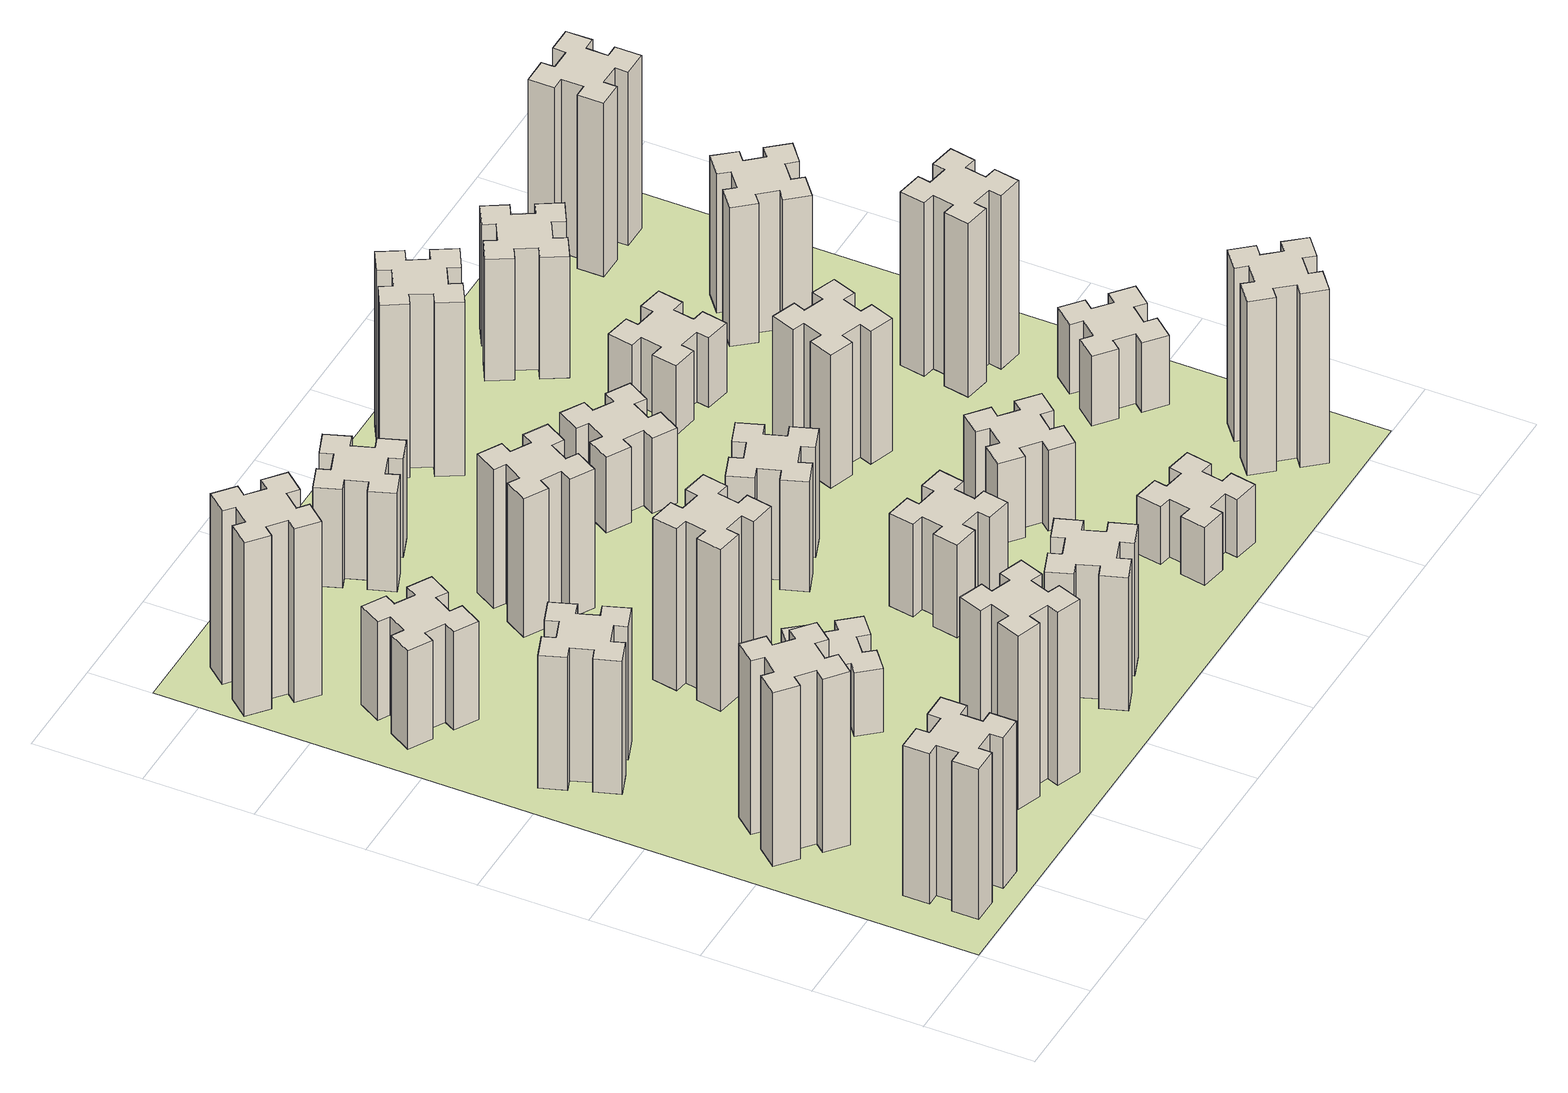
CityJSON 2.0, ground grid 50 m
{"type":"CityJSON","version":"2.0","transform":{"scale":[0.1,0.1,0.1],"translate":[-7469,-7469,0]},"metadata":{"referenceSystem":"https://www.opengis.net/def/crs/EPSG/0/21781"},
"CityObjects":{
"building1":{"type":"Building","attributes":{"class":"1000","function":"1000","usage":"1000","yearOfConstruction":2016,"roofType":"1000","measuredHeight":78,"storeysAboveGround":30,"storeysBelowGround":0},"geometry":[{"type":"Solid","lod":"1","boundaries":[[[[0,1,2,3,4,5,6,7,8,9,10,11,12,13,14,15,16,17,18,19]],[[17,16,20,21]],[[16,15,22,20]],[[15,14,23,22]],[[14,13,24,23]],[[13,12,25,24]],[[12,11,26,25]],[[11,10,27,26]],[[10,9,28,27]],[[9,8,29,28]],[[8,7,30,29]],[[7,6,31,30]],[[6,5,32,31]],[[5,4,33,32]],[[4,3,34,33]],[[3,2,35,34]],[[2,1,36,35]],[[1,0,37,36]],[[0,19,38,37]],[[19,18,39,38]],[[18,17,21,39]],[[24,25,26,27,28,29,30,31,32,33,34,35,36,37,38,39,21,20,22,23]]]]}]},
"building2":{"type":"Building","attributes":{"class":"1000","function":"1000","usage":"1000","yearOfConstruction":2016,"roofType":"1000","measuredHeight":90,"storeysAboveGround":30,"storeysBelowGround":0},"geometry":[{"type":"Solid","lod":"1","boundaries":[[[[40,41,42,43,44,45,46,47,48,49,50,51,52,53,54,55,56,57,58,59]],[[57,56,60,61]],[[56,55,62,60]],[[55,54,63,62]],[[54,53,64,63]],[[53,52,65,64]],[[52,51,66,65]],[[51,50,67,66]],[[50,49,68,67]],[[49,48,69,68]],[[48,47,70,69]],[[47,46,71,70]],[[46,45,72,71]],[[45,44,73,72]],[[44,43,74,73]],[[43,42,75,74]],[[42,41,76,75]],[[41,40,77,76]],[[40,59,78,77]],[[59,58,79,78]],[[58,57,61,79]],[[64,65,66,67,68,69,70,71,72,73,74,75,76,77,78,79,61,60,62,63]]]]}]},
"building3":{"type":"Building","attributes":{"class":"1000","function":"1000","usage":"1000","yearOfConstruction":2016,"roofType":"1000","measuredHeight":69,"storeysAboveGround":30,"storeysBelowGround":0},"geometry":[{"type":"Solid","lod":"1","boundaries":[[[[80,81,82,83,84,85,86,87,88,89,90,91,92,93,94,95,96,97,98,99]],[[97,96,100,101]],[[96,95,102,100]],[[95,94,103,102]],[[94,93,104,103]],[[93,92,105,104]],[[92,91,106,105]],[[91,90,107,106]],[[90,89,108,107]],[[89,88,109,108]],[[88,87,110,109]],[[87,86,111,110]],[[86,85,112,111]],[[85,84,113,112]],[[84,83,114,113]],[[83,82,115,114]],[[82,81,116,115]],[[81,80,117,116]],[[80,99,118,117]],[[99,98,119,118]],[[98,97,101,119]],[[104,105,106,107,108,109,110,111,112,113,114,115,116,117,118,119,101,100,102,103]]]]}]},
"building4":{"type":"Building","attributes":{"class":"1000","function":"1000","usage":"1000","yearOfConstruction":2016,"roofType":"1000","measuredHeight":51,"storeysAboveGround":30,"storeysBelowGround":0},"geometry":[{"type":"Solid","lod":"1","boundaries":[[[[120,121,122,123,124,125,126,127,128,129,130,131,132,133,134,135,136,137,138,139]],[[137,136,140,141]],[[136,135,142,140]],[[135,134,143,142]],[[134,133,144,143]],[[133,132,145,144]],[[132,131,146,145]],[[131,130,147,146]],[[130,129,148,147]],[[129,128,149,148]],[[128,127,150,149]],[[127,126,151,150]],[[126,125,152,151]],[[125,124,153,152]],[[124,123,154,153]],[[123,122,155,154]],[[122,121,156,155]],[[121,120,157,156]],[[120,139,158,157]],[[139,138,159,158]],[[138,137,141,159]],[[144,145,146,147,148,149,150,151,152,153,154,155,156,157,158,159,141,140,142,143]]]]}]},
"building5":{"type":"Building","attributes":{"class":"1000","function":"1000","usage":"1000","yearOfConstruction":2016,"roofType":"1000","measuredHeight":90,"storeysAboveGround":30,"storeysBelowGround":0},"geometry":[{"type":"Solid","lod":"1","boundaries":[[[[160,161,162,163,164,165,166,167,168,169,170,171,172,173,174,175,176,177,178,179]],[[177,176,180,181]],[[176,175,182,180]],[[175,174,183,182]],[[174,173,184,183]],[[173,172,185,184]],[[172,171,186,185]],[[171,170,187,186]],[[170,169,188,187]],[[169,168,189,188]],[[168,167,190,189]],[[167,166,191,190]],[[166,165,192,191]],[[165,164,193,192]],[[164,163,194,193]],[[163,162,195,194]],[[162,161,196,195]],[[161,160,197,196]],[[160,179,198,197]],[[179,178,199,198]],[[178,177,181,199]],[[184,185,186,187,188,189,190,191,192,193,194,195,196,197,198,199,181,180,182,183]]]]}]},
"building6":{"type":"Building","attributes":{"class":"1000","function":"1000","usage":"1000","yearOfConstruction":2016,"roofType":"1000","measuredHeight":90,"storeysAboveGround":30,"storeysBelowGround":0},"geometry":[{"type":"Solid","lod":"1","boundaries":[[[[200,201,202,203,204,205,206,207,208,209,210,211,212,213,214,215,216,217,218,219]],[[217,216,220,221]],[[216,215,222,220]],[[215,214,223,222]],[[214,213,224,223]],[[213,212,225,224]],[[212,211,226,225]],[[211,210,227,226]],[[210,209,228,227]],[[209,208,229,228]],[[208,207,230,229]],[[207,206,231,230]],[[206,205,232,231]],[[205,204,233,232]],[[204,203,234,233]],[[203,202,235,234]],[[202,201,236,235]],[[201,200,237,236]],[[200,219,238,237]],[[219,218,239,238]],[[218,217,221,239]],[[224,225,226,227,228,229,230,231,232,233,234,235,236,237,238,239,221,220,222,223]]]]}]},
"building7":{"type":"Building","attributes":{"class":"1000","function":"1000","usage":"1000","yearOfConstruction":2016,"roofType":"1000","measuredHeight":33,"storeysAboveGround":30,"storeysBelowGround":0},"geometry":[{"type":"Solid","lod":"1","boundaries":[[[[240,241,242,243,244,245,246,247,248,249,250,251,252,253,254,255,256,257,258,259]],[[257,256,260,261]],[[256,255,262,260]],[[255,254,263,262]],[[254,253,264,263]],[[253,252,265,264]],[[252,251,266,265]],[[251,250,267,266]],[[250,249,268,267]],[[249,248,269,268]],[[248,247,270,269]],[[247,246,271,270]],[[246,245,272,271]],[[245,244,273,272]],[[244,243,274,273]],[[243,242,275,274]],[[242,241,276,275]],[[241,240,277,276]],[[240,259,278,277]],[[259,258,279,278]],[[258,257,261,279]],[[264,265,266,267,268,269,270,271,272,273,274,275,276,277,278,279,261,260,262,263]]]]}]},
"building8":{"type":"Building","attributes":{"class":"1000","function":"1000","usage":"1000","yearOfConstruction":2016,"roofType":"1000","measuredHeight":84,"storeysAboveGround":30,"storeysBelowGround":0},"geometry":[{"type":"Solid","lod":"1","boundaries":[[[[280,281,282,283,284,285,286,287,288,289,290,291,292,293,294,295,296,297,298,299]],[[297,296,300,301]],[[296,295,302,300]],[[295,294,303,302]],[[294,293,304,303]],[[293,292,305,304]],[[292,291,306,305]],[[291,290,307,306]],[[290,289,308,307]],[[289,288,309,308]],[[288,287,310,309]],[[287,286,311,310]],[[286,285,312,311]],[[285,284,313,312]],[[284,283,314,313]],[[283,282,315,314]],[[282,281,316,315]],[[281,280,317,316]],[[280,299,318,317]],[[299,298,319,318]],[[298,297,301,319]],[[304,305,306,307,308,309,310,311,312,313,314,315,316,317,318,319,301,300,302,303]]]]}]},
"building9":{"type":"Building","attributes":{"class":"1000","function":"1000","usage":"1000","yearOfConstruction":2016,"roofType":"1000","measuredHeight":69,"storeysAboveGround":30,"storeysBelowGround":0},"geometry":[{"type":"Solid","lod":"1","boundaries":[[[[320,321,322,323,324,325,326,327,328,329,330,331,332,333,334,335,336,337,338,339]],[[337,336,340,341]],[[336,335,342,340]],[[335,334,343,342]],[[334,333,344,343]],[[333,332,345,344]],[[332,331,346,345]],[[331,330,347,346]],[[330,329,348,347]],[[329,328,349,348]],[[328,327,350,349]],[[327,326,351,350]],[[326,325,352,351]],[[325,324,353,352]],[[324,323,354,353]],[[323,322,355,354]],[[322,321,356,355]],[[321,320,357,356]],[[320,339,358,357]],[[339,338,359,358]],[[338,337,341,359]],[[344,345,346,347,348,349,350,351,352,353,354,355,356,357,358,359,341,340,342,343]]]]}]},
"building10":{"type":"Building","attributes":{"class":"1000","function":"1000","usage":"1000","yearOfConstruction":2016,"roofType":"1000","measuredHeight":72,"storeysAboveGround":30,"storeysBelowGround":0},"geometry":[{"type":"Solid","lod":"1","boundaries":[[[[360,361,362,363,364,365,366,367,368,369,370,371,372,373,374,375,376,377,378,379]],[[377,376,380,381]],[[376,375,382,380]],[[375,374,383,382]],[[374,373,384,383]],[[373,372,385,384]],[[372,371,386,385]],[[371,370,387,386]],[[370,369,388,387]],[[369,368,389,388]],[[368,367,390,389]],[[367,366,391,390]],[[366,365,392,391]],[[365,364,393,392]],[[364,363,394,393]],[[363,362,395,394]],[[362,361,396,395]],[[361,360,397,396]],[[360,379,398,397]],[[379,378,399,398]],[[378,377,381,399]],[[384,385,386,387,388,389,390,391,392,393,394,395,396,397,398,399,381,380,382,383]]]]}]},
"building11":{"type":"Building","attributes":{"class":"1000","function":"1000","usage":"1000","yearOfConstruction":2016,"roofType":"1000","measuredHeight":51,"storeysAboveGround":30,"storeysBelowGround":0},"geometry":[{"type":"Solid","lod":"1","boundaries":[[[[400,401,402,403,404,405,406,407,408,409,410,411,412,413,414,415,416,417,418,419]],[[417,416,420,421]],[[416,415,422,420]],[[415,414,423,422]],[[414,413,424,423]],[[413,412,425,424]],[[412,411,426,425]],[[411,410,427,426]],[[410,409,428,427]],[[409,408,429,428]],[[408,407,430,429]],[[407,406,431,430]],[[406,405,432,431]],[[405,404,433,432]],[[404,403,434,433]],[[403,402,435,434]],[[402,401,436,435]],[[401,400,437,436]],[[400,419,438,437]],[[419,418,439,438]],[[418,417,421,439]],[[424,425,426,427,428,429,430,431,432,433,434,435,436,437,438,439,421,420,422,423]]]]}]},
"building12":{"type":"Building","attributes":{"class":"1000","function":"1000","usage":"1000","yearOfConstruction":2016,"roofType":"1000","measuredHeight":48,"storeysAboveGround":30,"storeysBelowGround":0},"geometry":[{"type":"Solid","lod":"1","boundaries":[[[[440,441,442,443,444,445,446,447,448,449,450,451,452,453,454,455,456,457,458,459]],[[457,456,460,461]],[[456,455,462,460]],[[455,454,463,462]],[[454,453,464,463]],[[453,452,465,464]],[[452,451,466,465]],[[451,450,467,466]],[[450,449,468,467]],[[449,448,469,468]],[[448,447,470,469]],[[447,446,471,470]],[[446,445,472,471]],[[445,444,473,472]],[[444,443,474,473]],[[443,442,475,474]],[[442,441,476,475]],[[441,440,477,476]],[[440,459,478,477]],[[459,458,479,478]],[[458,457,461,479]],[[464,465,466,467,468,469,470,471,472,473,474,475,476,477,478,479,461,460,462,463]]]]}]},
"building13":{"type":"Building","attributes":{"class":"1000","function":"1000","usage":"1000","yearOfConstruction":2016,"roofType":"1000","measuredHeight":57,"storeysAboveGround":30,"storeysBelowGround":0},"geometry":[{"type":"Solid","lod":"1","boundaries":[[[[480,481,482,483,484,485,486,487,488,489,490,491,492,493,494,495,496,497,498,499]],[[497,496,500,501]],[[496,495,502,500]],[[495,494,503,502]],[[494,493,504,503]],[[493,492,505,504]],[[492,491,506,505]],[[491,490,507,506]],[[490,489,508,507]],[[489,488,509,508]],[[488,487,510,509]],[[487,486,511,510]],[[486,485,512,511]],[[485,484,513,512]],[[484,483,514,513]],[[483,482,515,514]],[[482,481,516,515]],[[481,480,517,516]],[[480,499,518,517]],[[499,498,519,518]],[[498,497,501,519]],[[504,505,506,507,508,509,510,511,512,513,514,515,516,517,518,519,501,500,502,503]]]]}]},
"building14":{"type":"Building","attributes":{"class":"1000","function":"1000","usage":"1000","yearOfConstruction":2016,"roofType":"1000","measuredHeight":39,"storeysAboveGround":30,"storeysBelowGround":0},"geometry":[{"type":"Solid","lod":"1","boundaries":[[[[520,521,522,523,524,525,526,527,528,529,530,531,532,533,534,535,536,537,538,539]],[[537,536,540,541]],[[536,535,542,540]],[[535,534,543,542]],[[534,533,544,543]],[[533,532,545,544]],[[532,531,546,545]],[[531,530,547,546]],[[530,529,548,547]],[[529,528,549,548]],[[528,527,550,549]],[[527,526,551,550]],[[526,525,552,551]],[[525,524,553,552]],[[524,523,554,553]],[[523,522,555,554]],[[522,521,556,555]],[[521,520,557,556]],[[520,539,558,557]],[[539,538,559,558]],[[538,537,541,559]],[[544,545,546,547,548,549,550,551,552,553,554,555,556,557,558,559,541,540,542,543]]]]}]},
"building15":{"type":"Building","attributes":{"class":"1000","function":"1000","usage":"1000","yearOfConstruction":2016,"roofType":"1000","measuredHeight":30,"storeysAboveGround":30,"storeysBelowGround":0},"geometry":[{"type":"Solid","lod":"1","boundaries":[[[[560,561,562,563,564,565,566,567,568,569,570,571,572,573,574,575,576,577,578,579]],[[577,576,580,581]],[[576,575,582,580]],[[575,574,583,582]],[[574,573,584,583]],[[573,572,585,584]],[[572,571,586,585]],[[571,570,587,586]],[[570,569,588,587]],[[569,568,589,588]],[[568,567,590,589]],[[567,566,591,590]],[[566,565,592,591]],[[565,564,593,592]],[[564,563,594,593]],[[563,562,595,594]],[[562,561,596,595]],[[561,560,597,596]],[[560,579,598,597]],[[579,578,599,598]],[[578,577,581,599]],[[584,585,586,587,588,589,590,591,592,593,594,595,596,597,598,599,581,580,582,583]]]]}]},
"building16":{"type":"Building","attributes":{"class":"1000","function":"1000","usage":"1000","yearOfConstruction":2016,"roofType":"1000","measuredHeight":90,"storeysAboveGround":30,"storeysBelowGround":0},"geometry":[{"type":"Solid","lod":"1","boundaries":[[[[600,601,602,603,604,605,606,607,608,609,610,611,612,613,614,615,616,617,618,619]],[[617,616,620,621]],[[616,615,622,620]],[[615,614,623,622]],[[614,613,624,623]],[[613,612,625,624]],[[612,611,626,625]],[[611,610,627,626]],[[610,609,628,627]],[[609,608,629,628]],[[608,607,630,629]],[[607,606,631,630]],[[606,605,632,631]],[[605,604,633,632]],[[604,603,634,633]],[[603,602,635,634]],[[602,601,636,635]],[[601,600,637,636]],[[600,619,638,637]],[[619,618,639,638]],[[618,617,621,639]],[[624,625,626,627,628,629,630,631,632,633,634,635,636,637,638,639,621,620,622,623]]]]}]},
"building17":{"type":"Building","attributes":{"class":"1000","function":"1000","usage":"1000","yearOfConstruction":2016,"roofType":"1000","measuredHeight":42,"storeysAboveGround":30,"storeysBelowGround":0},"geometry":[{"type":"Solid","lod":"1","boundaries":[[[[640,641,642,643,644,645,646,647,648,649,650,651,652,653,654,655,656,657,658,659]],[[657,656,660,661]],[[656,655,662,660]],[[655,654,663,662]],[[654,653,664,663]],[[653,652,665,664]],[[652,651,666,665]],[[651,650,667,666]],[[650,649,668,667]],[[649,648,669,668]],[[648,647,670,669]],[[647,646,671,670]],[[646,645,672,671]],[[645,644,673,672]],[[644,643,674,673]],[[643,642,675,674]],[[642,641,676,675]],[[641,640,677,676]],[[640,659,678,677]],[[659,658,679,678]],[[658,657,661,679]],[[664,665,666,667,668,669,670,671,672,673,674,675,676,677,678,679,661,660,662,663]]]]}]},
"building18":{"type":"Building","attributes":{"class":"1000","function":"1000","usage":"1000","yearOfConstruction":2016,"roofType":"1000","measuredHeight":69,"storeysAboveGround":30,"storeysBelowGround":0},"geometry":[{"type":"Solid","lod":"1","boundaries":[[[[680,681,682,683,684,685,686,687,688,689,690,691,692,693,694,695,696,697,698,699]],[[697,696,700,701]],[[696,695,702,700]],[[695,694,703,702]],[[694,693,704,703]],[[693,692,705,704]],[[692,691,706,705]],[[691,690,707,706]],[[690,689,708,707]],[[689,688,709,708]],[[688,687,710,709]],[[687,686,711,710]],[[686,685,712,711]],[[685,684,713,712]],[[684,683,714,713]],[[683,682,715,714]],[[682,681,716,715]],[[681,680,717,716]],[[680,699,718,717]],[[699,698,719,718]],[[698,697,701,719]],[[704,705,706,707,708,709,710,711,712,713,714,715,716,717,718,719,701,700,702,703]]]]}]},
"building19":{"type":"Building","attributes":{"class":"1000","function":"1000","usage":"1000","yearOfConstruction":2016,"roofType":"1000","measuredHeight":36,"storeysAboveGround":30,"storeysBelowGround":0},"geometry":[{"type":"Solid","lod":"1","boundaries":[[[[720,721,722,723,724,725,726,727,728,729,730,731,732,733,734,735,736,737,738,739]],[[737,736,740,741]],[[736,735,742,740]],[[735,734,743,742]],[[734,733,744,743]],[[733,732,745,744]],[[732,731,746,745]],[[731,730,747,746]],[[730,729,748,747]],[[729,728,749,748]],[[728,727,750,749]],[[727,726,751,750]],[[726,725,752,751]],[[725,724,753,752]],[[724,723,754,753]],[[723,722,755,754]],[[722,721,756,755]],[[721,720,757,756]],[[720,739,758,757]],[[739,738,759,758]],[[738,737,741,759]],[[744,745,746,747,748,749,750,751,752,753,754,755,756,757,758,759,741,740,742,743]]]]}]},
"building20":{"type":"Building","attributes":{"class":"1000","function":"1000","usage":"1000","yearOfConstruction":2016,"roofType":"1000","measuredHeight":90,"storeysAboveGround":30,"storeysBelowGround":0},"geometry":[{"type":"Solid","lod":"1","boundaries":[[[[760,761,762,763,764,765,766,767,768,769,770,771,772,773,774,775,776,777,778,779]],[[777,776,780,781]],[[776,775,782,780]],[[775,774,783,782]],[[774,773,784,783]],[[773,772,785,784]],[[772,771,786,785]],[[771,770,787,786]],[[770,769,788,787]],[[769,768,789,788]],[[768,767,790,789]],[[767,766,791,790]],[[766,765,792,791]],[[765,764,793,792]],[[764,763,794,793]],[[763,762,795,794]],[[762,761,796,795]],[[761,760,797,796]],[[760,779,798,797]],[[779,778,799,798]],[[778,777,781,799]],[[784,785,786,787,788,789,790,791,792,793,794,795,796,797,798,799,781,780,782,783]]]]}]},
"building21":{"type":"Building","attributes":{"class":"1000","function":"1000","usage":"1000","yearOfConstruction":2016,"roofType":"1000","measuredHeight":63,"storeysAboveGround":30,"storeysBelowGround":0},"geometry":[{"type":"Solid","lod":"1","boundaries":[[[[800,801,802,803,804,805,806,807,808,809,810,811,812,813,814,815,816,817,818,819]],[[817,816,820,821]],[[816,815,822,820]],[[815,814,823,822]],[[814,813,824,823]],[[813,812,825,824]],[[812,811,826,825]],[[811,810,827,826]],[[810,809,828,827]],[[809,808,829,828]],[[808,807,830,829]],[[807,806,831,830]],[[806,805,832,831]],[[805,804,833,832]],[[804,803,834,833]],[[803,802,835,834]],[[802,801,836,835]],[[801,800,837,836]],[[800,819,838,837]],[[819,818,839,838]],[[818,817,821,839]],[[824,825,826,827,828,829,830,831,832,833,834,835,836,837,838,839,821,820,822,823]]]]}]},
"building22":{"type":"Building","attributes":{"class":"1000","function":"1000","usage":"1000","yearOfConstruction":2016,"roofType":"1000","measuredHeight":36,"storeysAboveGround":30,"storeysBelowGround":0},"geometry":[{"type":"Solid","lod":"1","boundaries":[[[[840,841,842,843,844,845,846,847,848,849,850,851,852,853,854,855,856,857,858,859]],[[857,856,860,861]],[[856,855,862,860]],[[855,854,863,862]],[[854,853,864,863]],[[853,852,865,864]],[[852,851,866,865]],[[851,850,867,866]],[[850,849,868,867]],[[849,848,869,868]],[[848,847,870,869]],[[847,846,871,870]],[[846,845,872,871]],[[845,844,873,872]],[[844,843,874,873]],[[843,842,875,874]],[[842,841,876,875]],[[841,840,877,876]],[[840,859,878,877]],[[859,858,879,878]],[[858,857,861,879]],[[864,865,866,867,868,869,870,871,872,873,874,875,876,877,878,879,861,860,862,863]]]]}]},
"building23":{"type":"Building","attributes":{"class":"1000","function":"1000","usage":"1000","yearOfConstruction":2016,"roofType":"1000","measuredHeight":90,"storeysAboveGround":30,"storeysBelowGround":0},"geometry":[{"type":"Solid","lod":"1","boundaries":[[[[880,881,882,883,884,885,886,887,888,889,890,891,892,893,894,895,896,897,898,899]],[[897,896,900,901]],[[896,895,902,900]],[[895,894,903,902]],[[894,893,904,903]],[[893,892,905,904]],[[892,891,906,905]],[[891,890,907,906]],[[890,889,908,907]],[[889,888,909,908]],[[888,887,910,909]],[[887,886,911,910]],[[886,885,912,911]],[[885,884,913,912]],[[884,883,914,913]],[[883,882,915,914]],[[882,881,916,915]],[[881,880,917,916]],[[880,899,918,917]],[[899,898,919,918]],[[898,897,901,919]],[[904,905,906,907,908,909,910,911,912,913,914,915,916,917,918,919,901,900,902,903]]]]}]},
"building24":{"type":"Building","attributes":{"class":"1000","function":"1000","usage":"1000","yearOfConstruction":2016,"roofType":"1000","measuredHeight":72,"storeysAboveGround":30,"storeysBelowGround":0},"geometry":[{"type":"Solid","lod":"1","boundaries":[[[[920,921,922,923,924,925,926,927,928,929,930,931,932,933,934,935,936,937,938,939]],[[937,936,940,941]],[[936,935,942,940]],[[935,934,943,942]],[[934,933,944,943]],[[933,932,945,944]],[[932,931,946,945]],[[931,930,947,946]],[[930,929,948,947]],[[929,928,949,948]],[[928,927,950,949]],[[927,926,951,950]],[[926,925,952,951]],[[925,924,953,952]],[[924,923,954,953]],[[923,922,955,954]],[[922,921,956,955]],[[921,920,957,956]],[[920,939,958,957]],[[939,938,959,958]],[[938,937,941,959]],[[944,945,946,947,948,949,950,951,952,953,954,955,956,957,958,959,941,940,942,943]]]]}]},
"building25":{"type":"Building","attributes":{"class":"1000","function":"1000","usage":"1000","yearOfConstruction":2016,"roofType":"1000","measuredHeight":90,"storeysAboveGround":30,"storeysBelowGround":0},"geometry":[{"type":"Solid","lod":"1","boundaries":[[[[960,961,962,963,964,965,966,967,968,969,970,971,972,973,974,975,976,977,978,979]],[[977,976,980,981]],[[976,975,982,980]],[[975,974,983,982]],[[974,973,984,983]],[[973,972,985,984]],[[972,971,986,985]],[[971,970,987,986]],[[970,969,988,987]],[[969,968,989,988]],[[968,967,990,989]],[[967,966,991,990]],[[966,965,992,991]],[[965,964,993,992]],[[964,963,994,993]],[[963,962,995,994]],[[962,961,996,995]],[[961,960,997,996]],[[960,979,998,997]],[[979,978,999,998]],[[978,977,981,999]],[[984,985,986,987,988,989,990,991,992,993,994,995,996,997,998,999,981,980,982,983]]]]}]},
"landuse1":{"type":"LandUse","attributes":{"name":"plot1","function":"1010"},"geometry":[{"type":"MultiSurface","lod":"1","boundaries":[[[1000,1001,1002,1003]]]}]}
},
"vertices":[
[265,325,0],[265,225,0],[205,225,0],[205,105,0],[325,105,0],[325,165,0],[425,165,0],[425,105,0],[545,105,0],[545,225,0],[485,225,0],[485,325,0],[545,325,0],[545,445,0],[425,445,0],[425,385,0],[325,385,0],[325,445,0],[205,445,0],[205,325,0],[325,385,780],[325,445,780],[425,385,780],[425,445,780],[545,445,780],[545,325,780],[485,325,780],[485,225,780],[545,225,780],[545,105,780],[425,105,780],[425,165,780],[325,165,780],[325,105,780],[205,105,780],[205,225,780],[265,225,780],[265,325,780],[205,325,780],[205,445,780],
[484,1067,0],[408,1132,0],[446,1178,0],[354,1255,0],[277,1163,0],[323,1124,0],[259,1048,0],[213,1086,0],[136,994,0],[228,917,0],[266,963,0],[343,899,0],[304,853,0],[396,776,0],[473,868,0],[427,906,0],[492,983,0],[538,944,0],[615,1036,0],[523,1113,0],[492,983,900],[538,944,900],[427,906,900],[473,868,900],[396,776,900],[304,853,900],[343,899,900],[266,963,900],[228,917,900],[136,994,900],[213,1086,900],[259,1048,900],[323,1124,900],[277,1163,900],[354,1255,900],[446,1178,900],[408,1132,900],[484,1067,900],[523,1113,900],[615,1036,900],
[366,1835,0],[460,1869,0],[480,1813,0],[593,1854,0],[552,1967,0],[496,1946,0],[462,2040,0],[518,2060,0],[477,2173,0],[364,2132,0],[385,2076,0],[291,2042,0],[270,2098,0],[157,2057,0],[199,1944,0],[255,1965,0],[289,1871,0],[233,1850,0],[274,1737,0],[387,1779,0],[289,1871,690],[233,1850,690],[255,1965,690],[199,1944,690],[157,2057,690],[270,2098,690],[291,2042,690],[385,2076,690],[364,2132,690],[477,2173,690],[518,2060,690],[462,2040,690],[496,1946,690],[552,1967,690],[593,1854,690],[480,1813,690],[460,1869,690],[366,1835,690],[387,1779,690],[274,1737,690],
[446,2597,0],[496,2684,0],[548,2654,0],[608,2758,0],[504,2818,0],[474,2766,0],[387,2816,0],[417,2868,0],[313,2928,0],[253,2824,0],[305,2794,0],[255,2707,0],[203,2737,0],[143,2633,0],[247,2573,0],[277,2625,0],[364,2575,0],[334,2523,0],[438,2463,0],[498,2567,0],[364,2575,510],[334,2523,510],[277,2625,510],[247,2573,510],[143,2633,510],[203,2737,510],[255,2707,510],[305,2794,510],[253,2824,510],[313,2928,510],[417,2868,510],[387,2816,510],[474,2766,510],[504,2818,510],[608,2758,510],[548,2654,510],[496,2684,510],[446,2597,510],[498,2567,510],[438,2463,510],
[1029,460,0],[995,366,0],[939,387,0],[897,274,0],[1010,233,0],[1031,289,0],[1125,255,0],[1104,199,0],[1217,157,0],[1258,270,0],[1202,291,0],[1236,385,0],[1292,364,0],[1333,477,0],[1220,518,0],[1200,462,0],[1106,496,0],[1127,552,0],[1014,593,0],[973,480,0],[1106,496,900],[1127,552,900],[1200,462,900],[1220,518,900],[1333,477,900],[1292,364,900],[1236,385,900],[1202,291,900],[1258,270,900],[1217,157,900],[1104,199,900],[1125,255,900],[1031,289,900],[1010,233,900],[897,274,900],[939,387,900],[995,366,900],[1029,460,900],[973,480,900],[1014,593,900],
[384,3387,0],[308,3452,0],[346,3498,0],[254,3575,0],[177,3483,0],[223,3444,0],[159,3368,0],[113,3406,0],[36,3314,0],[128,3237,0],[166,3283,0],[243,3219,0],[204,3173,0],[296,3096,0],[373,3188,0],[327,3226,0],[392,3303,0],[438,3264,0],[515,3356,0],[423,3433,0],[392,3303,900],[438,3264,900],[327,3226,900],[373,3188,900],[296,3096,900],[204,3173,900],[243,3219,900],[166,3283,900],[128,3237,900],[36,3314,900],[113,3406,900],[159,3368,900],[223,3444,900],[177,3483,900],[254,3575,900],[346,3498,900],[308,3452,900],[384,3387,900],[423,3433,900],[515,3356,900],
[1083,1332,0],[1006,1267,0],[968,1313,0],[876,1236,0],[953,1144,0],[999,1183,0],[1063,1106,0],[1017,1068,0],[1094,976,0],[1186,1053,0],[1148,1099,0],[1224,1163,0],[1263,1117,0],[1355,1194,0],[1278,1286,0],[1232,1248,0],[1167,1324,0],[1213,1363,0],[1136,1455,0],[1044,1378,0],[1167,1324,330],[1213,1363,330],[1232,1248,330],[1278,1286,330],[1355,1194,330],[1263,1117,330],[1224,1163,330],[1148,1099,330],[1186,1053,330],[1094,976,330],[1017,1068,330],[1063,1106,330],[999,1183,330],[953,1144,330],[876,1236,330],[968,1313,330],[1006,1267,330],[1083,1332,330],[1044,1378,330],[1136,1455,330],
[1047,1656,0],[1145,1638,0],[1135,1579,0],[1253,1558,0],[1274,1677,0],[1215,1687,0],[1232,1785,0],[1291,1775,0],[1312,1893,0],[1194,1914,0],[1184,1855,0],[1085,1872,0],[1096,1931,0],[977,1952,0],[957,1834,0],[1016,1824,0],[998,1725,0],[939,1736,0],[918,1617,0],[1037,1597,0],[998,1725,840],[939,1736,840],[1016,1824,840],[957,1834,840],[977,1952,840],[1096,1931,840],[1085,1872,840],[1184,1855,840],[1194,1914,840],[1312,1893,840],[1291,1775,840],[1232,1785,840],[1215,1687,840],[1274,1677,840],[1253,1558,840],[1135,1579,840],[1145,1638,840],[1047,1656,840],[1037,1597,840],[918,1617,840],
[1765,496,0],[1671,462,0],[1650,518,0],[1537,477,0],[1579,364,0],[1635,385,0],[1669,291,0],[1613,270,0],[1654,157,0],[1767,199,0],[1746,255,0],[1840,289,0],[1860,233,0],[1973,274,0],[1932,387,0],[1876,366,0],[1842,460,0],[1898,480,0],[1857,593,0],[1744,552,0],[1842,460,690],[1898,480,690],[1876,366,690],[1932,387,690],[1973,274,690],[1860,233,690],[1840,289,690],[1746,255,690],[1767,199,690],[1654,157,690],[1613,270,690],[1669,291,690],[1635,385,690],[1579,364,690],[1537,477,690],[1650,518,690],[1671,462,690],[1765,496,690],[1744,552,690],[1857,593,690],
[1314,2666,0],[1227,2716,0],[1257,2768,0],[1153,2828,0],[1093,2724,0],[1145,2694,0],[1095,2607,0],[1043,2637,0],[983,2533,0],[1087,2473,0],[1117,2525,0],[1204,2475,0],[1174,2423,0],[1278,2363,0],[1338,2467,0],[1286,2497,0],[1336,2584,0],[1388,2554,0],[1448,2658,0],[1344,2718,0],[1336,2584,720],[1388,2554,720],[1286,2497,720],[1338,2467,720],[1278,2363,720],[1174,2423,720],[1204,2475,720],[1117,2525,720],[1087,2473,720],[983,2533,720],[1043,2637,720],[1095,2607,720],[1145,2694,720],[1093,2724,720],[1153,2828,720],[1257,2768,720],[1227,2716,720],[1314,2666,720],[1344,2718,720],[1448,2658,720],
[1125,3456,0],[1031,3422,0],[1010,3478,0],[897,3437,0],[939,3324,0],[995,3345,0],[1029,3251,0],[973,3230,0],[1014,3117,0],[1127,3159,0],[1106,3215,0],[1200,3249,0],[1220,3193,0],[1333,3234,0],[1292,3347,0],[1236,3326,0],[1202,3420,0],[1258,3440,0],[1217,3553,0],[1104,3512,0],[1202,3420,510],[1258,3440,510],[1236,3326,510],[1292,3347,510],[1333,3234,510],[1220,3193,510],[1200,3249,510],[1106,3215,510],[1127,3159,510],[1014,3117,510],[973,3230,510],[1029,3251,510],[995,3345,510],[939,3324,510],[897,3437,510],[1010,3478,510],[1031,3422,510],[1125,3456,510],[1104,3512,510],[1217,3553,510],
[2055,1047,0],[2072,1145,0],[2131,1135,0],[2152,1253,0],[2034,1274,0],[2024,1215,0],[1925,1232,0],[1936,1291,0],[1817,1312,0],[1797,1194,0],[1856,1184,0],[1838,1085,0],[1779,1096,0],[1758,977,0],[1877,957,0],[1887,1016,0],[1985,998,0],[1975,939,0],[2093,918,0],[2114,1037,0],[1985,998,480],[1975,939,480],[1887,1016,480],[1877,957,480],[1758,977,480],[1779,1096,480],[1838,1085,480],[1856,1184,480],[1797,1194,480],[1817,1312,480],[1936,1291,480],[1925,1232,480],[2024,1215,480],[2034,1274,480],[2152,1253,480],[2131,1135,480],[2072,1145,480],[2055,1047,480],[2114,1037,480],[2093,918,480],
[1846,1735,0],[1940,1769,0],[1960,1713,0],[2073,1754,0],[2032,1867,0],[1976,1846,0],[1942,1940,0],[1998,1960,0],[1957,2073,0],[1844,2032,0],[1865,1976,0],[1771,1942,0],[1750,1998,0],[1637,1957,0],[1679,1844,0],[1735,1865,0],[1769,1771,0],[1713,1750,0],[1754,1637,0],[1867,1679,0],[1769,1771,570],[1713,1750,570],[1735,1865,570],[1679,1844,570],[1637,1957,570],[1750,1998,570],[1771,1942,570],[1865,1976,570],[1844,2032,570],[1957,2073,570],[1998,1960,570],[1942,1940,570],[1976,1846,570],[2032,1867,570],[2073,1754,570],[1960,1713,570],[1940,1769,570],[1846,1735,570],[1867,1679,570],[1754,1637,570],
[2026,2497,0],[2076,2584,0],[2128,2554,0],[2188,2658,0],[2084,2718,0],[2054,2666,0],[1967,2716,0],[1997,2768,0],[1893,2828,0],[1833,2724,0],[1885,2694,0],[1835,2607,0],[1783,2637,0],[1723,2533,0],[1827,2473,0],[1857,2525,0],[1944,2475,0],[1914,2423,0],[2018,2363,0],[2078,2467,0],[1944,2475,390],[1914,2423,390],[1857,2525,390],[1827,2473,390],[1723,2533,390],[1783,2637,390],[1835,2607,390],[1885,2694,390],[1833,2724,390],[1893,2828,390],[1997,2768,390],[1967,2716,390],[2054,2666,390],[2084,2718,390],[2188,2658,390],[2128,2554,390],[2076,2584,390],[2026,2497,390],[2078,2467,390],[2018,2363,390],
[2596,444,0],[2578,345,0],[2519,356,0],[2498,237,0],[2617,217,0],[2627,276,0],[2725,258,0],[2715,199,0],[2833,178,0],[2854,297,0],[2795,307,0],[2812,405,0],[2871,395,0],[2892,513,0],[2774,534,0],[2764,475,0],[2665,492,0],[2676,551,0],[2557,572,0],[2537,454,0],[2665,492,300],[2676,551,300],[2764,475,300],[2774,534,300],[2892,513,300],[2871,395,300],[2812,405,300],[2795,307,300],[2854,297,300],[2833,178,300],[2715,199,300],[2725,258,300],[2627,276,300],[2617,217,300],[2498,237,300],[2519,356,300],[2578,345,300],[2596,444,300],[2537,454,300],[2557,572,300],
[1844,3556,0],[1757,3506,0],[1727,3558,0],[1623,3498,0],[1683,3394,0],[1735,3424,0],[1785,3337,0],[1733,3307,0],[1793,3203,0],[1897,3263,0],[1867,3315,0],[1954,3365,0],[1984,3313,0],[2088,3373,0],[2028,3477,0],[1976,3447,0],[1926,3534,0],[1978,3564,0],[1918,3668,0],[1814,3608,0],[1926,3534,900],[1978,3564,900],[1976,3447,900],[2028,3477,900],[2088,3373,900],[1984,3313,900],[1954,3365,900],[1867,3315,900],[1897,3263,900],[1793,3203,900],[1733,3307,900],[1785,3337,900],[1735,3424,900],[1683,3394,900],[1623,3498,900],[1727,3558,900],[1757,3506,900],[1844,3556,900],[1814,3608,900],[1918,3668,900],
[2647,1006,0],[2712,1083,0],[2758,1044,0],[2835,1136,0],[2743,1213,0],[2704,1167,0],[2628,1232,0],[2666,1278,0],[2574,1355,0],[2497,1263,0],[2543,1224,0],[2479,1148,0],[2433,1186,0],[2356,1094,0],[2448,1017,0],[2486,1063,0],[2563,999,0],[2524,953,0],[2616,876,0],[2693,968,0],[2563,999,420],[2524,953,420],[2486,1063,420],[2448,1017,420],[2356,1094,420],[2433,1186,420],[2479,1148,420],[2543,1224,420],[2497,1263,420],[2574,1355,420],[2666,1278,420],[2628,1232,420],[2704,1167,420],[2743,1213,420],[2835,1136,420],[2758,1044,420],[2712,1083,420],[2647,1006,420],[2693,968,420],[2616,876,420],
[2682,1871,0],[2716,1965,0],[2772,1944,0],[2813,2057,0],[2700,2098,0],[2680,2042,0],[2586,2076,0],[2607,2132,0],[2494,2173,0],[2453,2060,0],[2509,2040,0],[2475,1946,0],[2419,1967,0],[2377,1854,0],[2490,1813,0],[2511,1869,0],[2605,1835,0],[2584,1779,0],[2697,1737,0],[2738,1850,0],[2605,1835,690],[2584,1779,690],[2511,1869,690],[2490,1813,690],[2377,1854,690],[2419,1967,690],[2475,1946,690],[2509,2040,690],[2453,2060,690],[2494,2173,690],[2607,2132,690],[2586,2076,690],[2680,2042,690],[2700,2098,690],[2813,2057,690],[2772,1944,690],[2716,1965,690],[2682,1871,690],[2738,1850,690],[2697,1737,690],
[2664,2795,0],[2565,2812,0],[2576,2871,0],[2457,2892,0],[2437,2774,0],[2496,2764,0],[2478,2665,0],[2419,2676,0],[2398,2557,0],[2517,2537,0],[2527,2596,0],[2625,2578,0],[2615,2519,0],[2733,2498,0],[2754,2617,0],[2695,2627,0],[2712,2725,0],[2771,2715,0],[2792,2833,0],[2674,2854,0],[2712,2725,360],[2771,2715,360],[2695,2627,360],[2754,2617,360],[2733,2498,360],[2615,2519,360],[2625,2578,360],[2527,2596,360],[2517,2537,360],[2398,2557,360],[2419,2676,360],[2478,2665,360],[2496,2764,360],[2437,2774,360],[2457,2892,360],[2576,2871,360],[2565,2812,360],[2664,2795,360],[2674,2854,360],[2792,2833,360],
[3468,259,0],[3544,323,0],[3583,277,0],[3675,354,0],[3598,446,0],[3552,408,0],[3487,484,0],[3533,523,0],[3456,615,0],[3364,538,0],[3403,492,0],[3326,427,0],[3288,473,0],[3196,396,0],[3273,304,0],[3319,343,0],[3383,266,0],[3337,228,0],[3414,136,0],[3506,213,0],[3383,266,900],[3337,228,900],[3319,343,900],[3273,304,900],[3196,396,900],[3288,473,900],[3326,427,900],[3403,492,900],[3364,538,900],[3456,615,900],[3533,523,900],[3487,484,900],[3552,408,900],[3598,446,900],[3675,354,900],[3583,277,900],[3544,323,900],[3468,259,900],[3506,213,900],[3414,136,900],
[2716,3347,0],[2666,3434,0],[2718,3464,0],[2658,3568,0],[2554,3508,0],[2584,3456,0],[2497,3406,0],[2467,3458,0],[2363,3398,0],[2423,3294,0],[2475,3324,0],[2525,3237,0],[2473,3207,0],[2533,3103,0],[2637,3163,0],[2607,3215,0],[2694,3265,0],[2724,3213,0],[2828,3273,0],[2768,3377,0],[2694,3265,630],[2724,3213,630],[2607,3215,630],[2637,3163,630],[2533,3103,630],[2473,3207,630],[2525,3237,630],[2475,3324,630],[2423,3294,630],[2363,3398,630],[2467,3458,630],[2497,3406,630],[2584,3456,630],[2554,3508,630],[2658,3568,630],[2718,3464,630],[2666,3434,630],[2716,3347,630],[2768,3377,630],[2828,3273,630],
[3487,1006,0],[3552,1083,0],[3598,1044,0],[3675,1136,0],[3583,1213,0],[3544,1167,0],[3468,1232,0],[3506,1278,0],[3414,1355,0],[3337,1263,0],[3383,1224,0],[3319,1148,0],[3273,1186,0],[3196,1094,0],[3288,1017,0],[3326,1063,0],[3403,999,0],[3364,953,0],[3456,876,0],[3533,968,0],[3403,999,360],[3364,953,360],[3326,1063,360],[3288,1017,360],[3196,1094,360],[3273,1186,360],[3319,1148,360],[3383,1224,360],[3337,1263,360],[3414,1355,360],[3506,1278,360],[3468,1232,360],[3544,1167,360],[3583,1213,360],[3675,1136,360],[3598,1044,360],[3552,1083,360],[3487,1006,360],[3533,968,360],[3456,876,360],
[3267,1656,0],[3365,1638,0],[3355,1579,0],[3473,1558,0],[3494,1677,0],[3435,1687,0],[3452,1785,0],[3511,1775,0],[3532,1893,0],[3414,1914,0],[3404,1855,0],[3305,1872,0],[3316,1931,0],[3197,1952,0],[3177,1834,0],[3236,1824,0],[3218,1725,0],[3159,1736,0],[3138,1617,0],[3257,1597,0],[3218,1725,900],[3159,1736,900],[3236,1824,900],[3177,1834,900],[3197,1952,900],[3316,1931,900],[3305,1872,900],[3404,1855,900],[3414,1914,900],[3532,1893,900],[3511,1775,900],[3452,1785,900],[3435,1687,900],[3494,1677,900],[3473,1558,900],[3355,1579,900],[3365,1638,900],[3267,1656,900],[3257,1597,900],[3138,1617,900],
[3119,2563,0],[3183,2486,0],[3137,2448,0],[3214,2356,0],[3306,2433,0],[3268,2479,0],[3344,2543,0],[3383,2497,0],[3475,2574,0],[3398,2666,0],[3352,2628,0],[3287,2704,0],[3333,2743,0],[3256,2835,0],[3164,2758,0],[3203,2712,0],[3126,2647,0],[3088,2693,0],[2996,2616,0],[3073,2524,0],[3126,2647,720],[3088,2693,720],[3203,2712,720],[3164,2758,720],[3256,2835,720],[3333,2743,720],[3287,2704,720],[3352,2628,720],[3398,2666,720],[3475,2574,720],[3383,2497,720],[3344,2543,720],[3268,2479,720],[3306,2433,720],[3214,2356,720],[3137,2448,720],[3183,2486,720],[3119,2563,720],[3073,2524,720],[2996,2616,720],
[3285,3325,0],[3385,3325,0],[3385,3265,0],[3505,3265,0],[3505,3385,0],[3445,3385,0],[3445,3485,0],[3505,3485,0],[3505,3605,0],[3385,3605,0],[3385,3545,0],[3285,3545,0],[3285,3605,0],[3165,3605,0],[3165,3485,0],[3225,3485,0],[3225,3385,0],[3165,3385,0],[3165,3265,0],[3285,3265,0],[3225,3385,900],[3165,3385,900],[3225,3485,900],[3165,3485,900],[3165,3605,900],[3285,3605,900],[3285,3545,900],[3385,3545,900],[3385,3605,900],[3505,3605,900],[3505,3485,900],[3445,3485,900],[3445,3385,900],[3505,3385,900],[3505,3265,900],[3385,3265,900],[3385,3325,900],[3285,3325,900],[3285,3265,900],[3165,3265,900],
[5,3705,0],[3705,3705,0],[3705,5,0],[5,5,0]
]}
